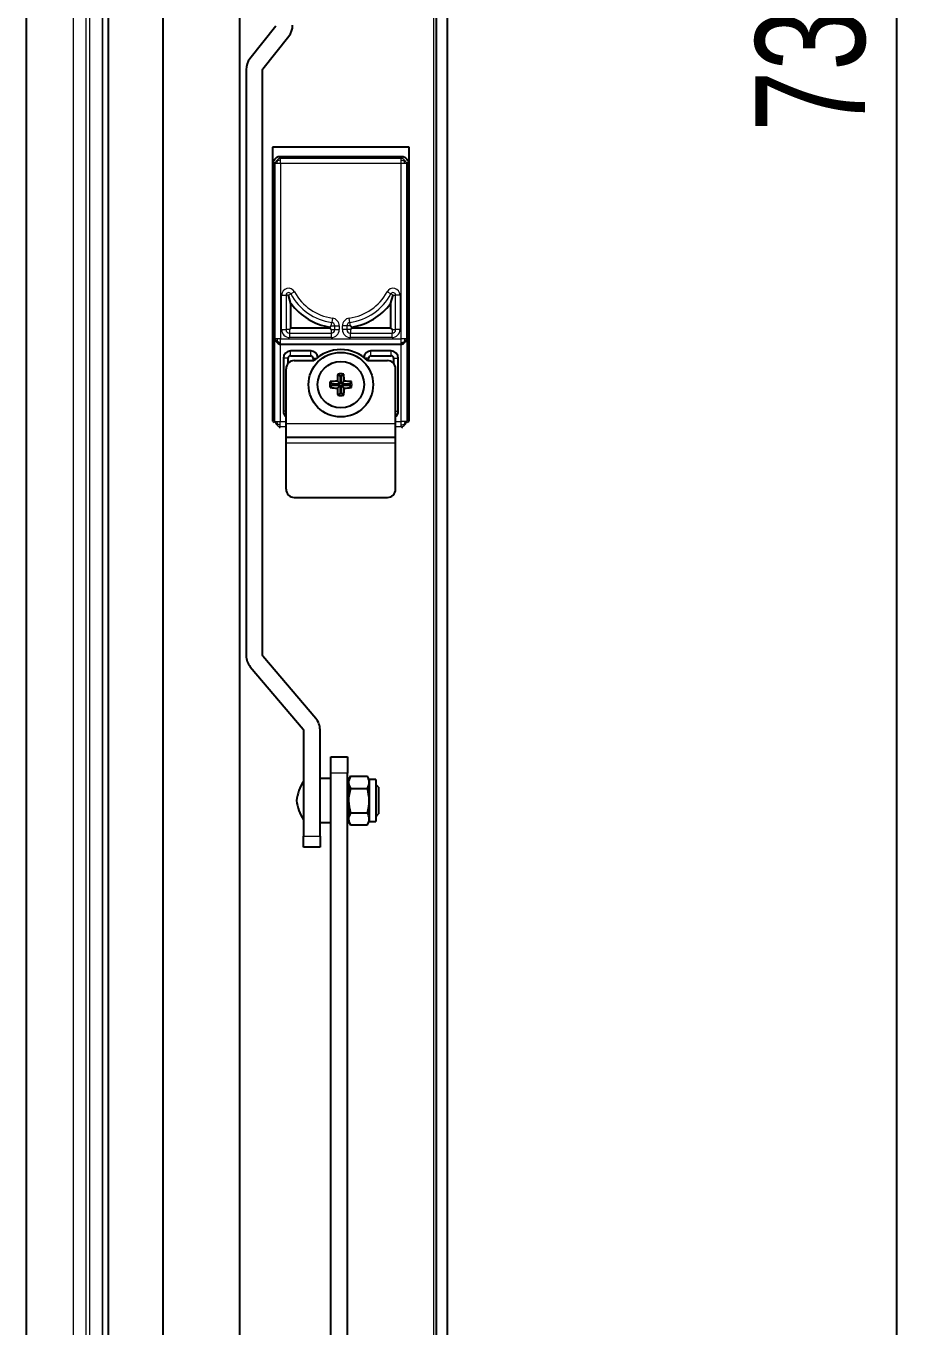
# Model space of a CAD drawing. Header units: millimetres. Extents: x -428 to 1583, y -501 to 869.
# Drawn here: x 1422.3 to 1582.9, y -20.5 to 217 of the extents above; entities that cross this region are included whole.
import ezdxf

# ---------------------------------------------------------------- set-up
doc = ezdxf.new("R2010")
doc.units = ezdxf.units.MM
doc.layers.add('FORMAT', color=7, linetype='Continuous')
doc.styles.add('SLDTEXTSTYLE0', font='TXT', dxfattribs={"width": 0.75})
doc.dimstyles.new('SLDDIMSTYLE0', dxfattribs={"dimtxt": 20, "dimasz": 10, "dimexe": 0, "dimexo": 0.0625, "dimgap": 5, "dimtad": 2, "dimdec": 1, "dimrnd": 1e-09, "dimzin": 12, "dimdsep": 46, "dimtxsty": 'SLDTEXTSTYLE0', "dimsah": 1, "dimcen": 0.09, "dimadec": 0, "dimazin": 3, "dimtfac": 1, "dimtofl": 0, "dimtmove": 0, "dimatfit": 3, "dimfxl": 0, "dimfrac": 2, "dimtolj": 1, "dimtzin": 12, "dimarcsym": 0})

# ---------------------------------------------------------------- blocks, each defined once
blk = doc.blocks.new('_D_8')
at = {"layer": 'FORMAT'}
for p, q in [((1491.33, 585.89), (1582.33, 585.89)), ((1581.33, 585.89), (1581.33, -146.11)), ((1491.33, -146.11), (1582.33, -146.11))]:
    blk.add_line(p, q, dxfattribs=at)
for points in [[(1581.33, 585.89), (1579.79, 575.89), (1582.86, 575.89)], [(1581.33, -146.11), (1582.86, -136.11), (1579.79, -136.11)]]:
    blk.add_solid(points, dxfattribs=at)
at = {"layer": 'FORMAT', "insert": (1555.54, 197.72), "char_height": 20, "attachment_point": 1, "rotation": 90, "style": 'SLDTEXTSTYLE0'}
blk.add_mtext('732', dxfattribs=at)

msp = doc.modelspace()

# ---------------------------------------------------------------- linework, layer by layer
at = {"color": 7, "linetype": 'Continuous', "lineweight": 25}
for p, q in [((1497.32, -257.61), (1497.32, 697.39)), ((1499.32, -257.61), (1499.32, 697.39)), ((1447.32, 664.39), (1447.32, -224.61)), ((1437.32, 634.89), (1437.32, -195.11)), ((1422.32, 614.89), (1422.32, -175.11)), ((1461.32, 564.89), (1461.32, -125.11)), ((1467.98, 217.03), (1463.22, 211.06)), ((1465.56, 209.19), (1470.32, 215.16)), ((1462.52, 209.07), (1462.52, 102.09)), ((1465.52, 102.09), (1465.52, 209.07)), ((1492.32, 194.89), (1467.32, 194.89)), ((1467.32, 194.89), (1467.32, 144.89)), ((1492.32, 144.89), (1492.32, 194.89)), ((1468.5, 193.21), (1491.14, 193.21)), ((1467.5, 144.89), (1467.5, 192.21)), ((1492.14, 192.21), (1492.14, 144.89)), ((1470.72, 166.33), (1470.27, 167.89)), ((1470.72, 161.84), (1470.72, 166.33)), ((1488.92, 166.33), (1489.37, 167.89)), ((1488.92, 166.33), (1488.92, 161.84)), ((1470.72, 161.84), (1470.47, 161.59)), ((1477.82, 161.84), (1470.72, 161.84)), ((1477.82, 162.04), (1478.07, 162.26)), ((1477.82, 162.04), (1477.82, 161.84)), ((1477.82, 161.84), (1478.07, 161.59)), ((1481.82, 162.04), (1481.57, 162.26)), ((1481.82, 161.84), (1481.57, 161.59)), ((1481.82, 161.84), (1481.82, 162.04)), ((1488.92, 161.84), (1481.82, 161.84)), ((1488.92, 161.84), (1489.17, 161.59)), ((1468.79, 158.89), (1468.77, 158.89)), ((1468.8, 158.89), (1468.79, 158.89)), ((1490.84, 158.89), (1468.8, 158.89)), ((1474.32, 157.69), (1470.62, 157.69)), ((1470.62, 156.82), (1474.32, 156.82)), ((1489.02, 157.69), (1485.32, 157.69)), ((1485.32, 156.82), (1489.02, 156.82)), ((1490.85, 158.89), (1490.84, 158.89)), ((1490.87, 158.89), (1490.85, 158.89)), ((1469.32, 156.39), (1469.32, 146.69)), ((1469.82, 144.44), (1469.82, 154.44)), ((1470.19, 155.42), (1470.19, 156.39)), ((1471.32, 155.94), (1474.92, 155.94)), ((1474.76, 156.39), (1474.76, 155.94)), ((1484.72, 155.94), (1488.32, 155.94)), ((1484.89, 155.94), (1484.89, 156.39)), ((1489.46, 156.39), (1489.46, 155.42)), ((1489.82, 144.44), (1489.82, 154.44)), ((1490.32, 146.69), (1490.32, 156.39)), ((1478.26, 151.65), (1477.9, 152.08)), ((1479.71, 151.65), (1479.19, 152.17)), ((1479.71, 153.1), (1479.27, 153.46)), ((1479.71, 153.1), (1479.71, 151.65)), ((1479.93, 153.1), (1480.37, 153.46)), ((1479.93, 151.65), (1479.93, 153.1)), ((1479.93, 151.65), (1480.45, 152.17)), ((1481.38, 151.65), (1481.74, 152.08)), ((1478.26, 151.42), (1477.9, 150.99)), ((1479.71, 151.65), (1478.26, 151.65)), ((1478.26, 151.42), (1479.71, 151.42)), ((1479.71, 151.42), (1479.19, 150.91)), ((1479.71, 149.98), (1479.27, 149.62)), ((1479.71, 151.42), (1479.71, 149.98)), ((1481.38, 151.65), (1479.93, 151.65)), ((1479.93, 149.98), (1479.93, 151.42)), ((1479.93, 151.42), (1480.45, 150.91)), ((1479.93, 151.42), (1481.38, 151.42)), ((1479.93, 149.98), (1480.37, 149.62)), ((1481.38, 151.42), (1481.74, 150.99)), ((1467.32, 144.89), (1467.54, 144.89)), ((1469.82, 141.94), (1469.82, 144.44)), ((1489.82, 141.94), (1489.82, 144.44)), ((1492.1, 144.89), (1492.32, 144.89)), ((1469.82, 141.94), (1489.82, 141.94)), ((1469.82, 140.94), (1469.82, 141.94)), ((1469.82, 132.44), (1469.82, 140.94)), ((1489.82, 140.94), (1489.82, 141.94)), ((1489.82, 132.44), (1489.82, 140.94)), ((1471.32, 130.94), (1488.32, 130.94)), ((1463.29, 100.01), (1472.97, 88.64)), ((1475.26, 90.59), (1465.57, 101.96)), ((1473.02, 88.51), (1473.02, 69.09)), ((1476.02, 69.09), (1476.02, 88.51)), ((1478.02, 80.59), (1478.02, 83.59)), ((1478.02, 83.59), (1481.02, 83.59)), ((1481.02, 83.59), (1481.02, 80.59)), ((1478.02, 79.59), (1476.02, 79.59)), ((1478.02, -114.11), (1478.02, 80.59)), ((1481.02, -114.11), (1481.02, 80.59)), ((1481.22, 78.54), (1481.02, 78.54)), ((1481.57, 80.04), (1481.22, 79.44)), ((1481.22, 79.44), (1481.22, 71.74)), ((1481.57, 80.04), (1484.67, 80.04)), ((1485.02, 79.44), (1484.67, 80.04)), ((1486.22, 79.44), (1485.02, 79.44)), ((1485.02, 79.44), (1485.02, 71.74)), ((1486.22, 79.44), (1486.22, 71.74)), ((1486.72, 78.04), (1486.22, 78.54)), ((1481.57, 77.81), (1484.67, 77.81)), ((1486.72, 78.04), (1486.72, 73.14)), ((1476.02, 71.59), (1478.02, 71.59)), ((1481.02, 72.64), (1481.22, 72.64)), ((1481.22, 71.74), (1481.57, 71.14)), ((1481.57, 73.36), (1484.67, 73.36)), ((1484.67, 71.14), (1485.02, 71.74)), ((1485.02, 71.74), (1486.22, 71.74)), ((1486.22, 72.64), (1486.72, 73.14)), ((1473.02, 67.09), (1473.02, 69.09)), ((1476.02, 69.09), (1476.02, 67.09)), ((1481.57, 71.14), (1484.67, 71.14)), ((1476.02, 67.09), (1473.02, 67.09))]:
    msp.add_line(p, q, dxfattribs=at)
at = {"color": 8, "linetype": 'Continuous', "lineweight": 18}
for p, q in [((1496.72, 694.79), (1496.72, -255.01)), ((1436.22, 633.79), (1436.22, -194.01)), ((1436.32, 633.89), (1436.32, -194.11)), ((1433.22, 630.79), (1433.22, -191.01)), ((1433.91, 631.48), (1433.91, -191.7)), ((1430.91, 628.48), (1430.91, -188.7)), ((1468.5, 193.21), (1468.8, 192.9)), ((1468.8, 192.9), (1490.84, 192.9)), ((1490.84, 192.9), (1491.14, 193.21)), ((1467.8, 191.91), (1467.5, 192.21)), ((1467.8, 159.89), (1467.8, 191.91)), ((1468.8, 191.91), (1468.8, 159.89)), ((1490.84, 191.91), (1468.8, 191.91)), ((1490.84, 159.89), (1490.84, 191.91)), ((1492.14, 192.21), (1491.84, 191.91)), ((1491.84, 191.91), (1491.84, 159.89)), ((1469.01, 161.59), (1469.01, 167.89)), ((1469.01, 167.89), (1469.81, 167.89)), ((1469.81, 167.89), (1469.81, 161.59)), ((1470.27, 167.89), (1469.81, 167.89)), ((1470.27, 167.89), (1470.68, 168.11)), ((1471.38, 168.48), (1470.68, 168.11)), ((1488.97, 168.11), (1488.26, 168.48)), ((1489.37, 167.89), (1488.97, 168.11)), ((1489.37, 167.89), (1489.83, 167.89)), ((1490.63, 167.89), (1489.83, 167.89)), ((1489.83, 161.59), (1489.83, 167.89)), ((1490.63, 167.89), (1490.63, 161.59)), ((1469.01, 161.59), (1469.81, 161.59)), ((1470.47, 161.59), (1469.81, 161.59)), ((1470.47, 161.59), (1470.47, 160.93)), ((1478.07, 162.26), (1478.16, 162.91)), ((1478.07, 162.26), (1478.73, 162.26)), ((1478.07, 161.59), (1478.07, 160.93)), ((1478.07, 161.59), (1478.73, 161.59)), ((1478.27, 163.7), (1478.16, 162.91)), ((1478.73, 162.26), (1479.53, 162.26)), ((1478.73, 161.59), (1478.73, 162.26)), ((1478.73, 161.59), (1479.53, 161.59)), ((1479.53, 162.26), (1479.53, 161.59)), ((1480.11, 161.59), (1480.11, 162.26)), ((1480.91, 162.26), (1480.11, 162.26)), ((1480.91, 161.59), (1480.11, 161.59)), ((1480.91, 162.26), (1480.91, 161.59)), ((1481.57, 162.26), (1480.91, 162.26)), ((1481.57, 161.59), (1480.91, 161.59)), ((1481.48, 162.91), (1481.37, 163.7)), ((1481.57, 162.26), (1481.48, 162.91)), ((1481.57, 161.59), (1481.57, 160.93)), ((1489.17, 161.59), (1489.17, 160.93)), ((1489.17, 161.59), (1489.83, 161.59)), ((1490.63, 161.59), (1489.83, 161.59)), ((1467.77, 159.89), (1467.8, 159.89)), ((1467.77, 144.84), (1467.77, 159.89)), ((1468.8, 159.89), (1490.84, 159.89)), ((1470.47, 160.93), (1470.47, 160.13)), ((1470.47, 160.93), (1478.07, 160.93)), ((1478.07, 160.13), (1470.47, 160.13)), ((1478.07, 160.93), (1478.07, 160.13)), ((1481.57, 160.13), (1481.57, 160.93)), ((1481.57, 160.93), (1489.17, 160.93)), ((1489.17, 160.13), (1481.57, 160.13)), ((1489.17, 160.13), (1489.17, 160.93)), ((1491.84, 159.89), (1491.87, 159.89)), ((1491.87, 159.89), (1491.87, 144.84)), ((1468.77, 158.89), (1468.77, 144.84)), ((1470.62, 156.82), (1470.62, 157.69)), ((1474.32, 156.82), (1474.32, 157.69)), ((1485.32, 156.82), (1485.32, 157.69)), ((1489.02, 156.82), (1489.02, 157.69)), ((1490.87, 144.84), (1490.87, 158.89)), ((1470.19, 156.39), (1469.32, 156.39)), ((1474.76, 156.39), (1475.43, 156.39)), ((1484.89, 156.39), (1484.21, 156.39)), ((1489.46, 156.39), (1490.32, 156.39)), ((1469.82, 146.69), (1469.32, 146.69)), ((1489.82, 146.69), (1490.32, 146.69)), ((1467.54, 144.6), (1467.77, 144.84)), ((1468.77, 143.84), (1468.54, 143.61)), ((1468.77, 144.84), (1469.82, 144.84)), ((1469.82, 143.84), (1468.77, 143.84)), ((1469.82, 144.44), (1489.82, 144.44)), ((1489.82, 144.84), (1490.87, 144.84)), ((1490.87, 143.84), (1489.82, 143.84)), ((1491.1, 143.61), (1490.87, 143.84)), ((1491.87, 144.84), (1492.1, 144.6)), ((1469.82, 140.94), (1489.82, 140.94)), ((1481.02, 80.59), (1478.02, 80.59)), ((1473.02, 69.09), (1476.02, 69.09))]:
    msp.add_line(p, q, dxfattribs=at)
at = {"color": 7, "linetype": 'Continuous', "lineweight": 25}
for radius in [5.9, 4.25]:
    msp.add_circle((1479.82, 151.54), radius, dxfattribs=at)
for centre, radius, start, end in [((1467.82, 217.16), 3.2, 321.4416, 0), ((1465.72, 209.07), 3.2, 141.4416, 180), ((1465.72, 209.07), 0.2, 141.4416, 180), ((1479.52, 172.86), 10.95, 216.5958, 261.061), ((1480.12, 172.86), 10.95, 278.939, 323.4042), ((1470.62, 156.39), 1.3, 90, 180), ((1470.62, 156.39), 0.435, 90, 180), ((1474.32, 156.39), 1.3, 6.3593, 90), ((1474.32, 156.39), 0.435, 0, 90), ((1479.82, 150.94), 7, 45.5847, 134.4153), ((1485.32, 156.39), 1.3, 90, 173.6407), ((1485.32, 156.39), 0.435, 90, 180), ((1489.02, 156.39), 1.3, 0, 90), ((1489.02, 156.39), 0.435, 0, 90), ((1471.32, 154.44), 1.5, 90, 180), ((1488.32, 154.44), 1.5, 0, 90), ((1479.82, 151.54), 2, 164.1146, 195.8854), ((1479.75, 133.46), 18.72, 91.7249, 95.6832), ((1497.9, 151.6), 18.72, 174.3168, 178.2751), ((1479.82, 151.54), 2, 74.1146, 105.8854), ((1479.82, 151.54), 1.56, 85.8165, 94.1835), ((1461.74, 151.6), 18.72, 1.7249, 5.6832), ((1479.89, 133.46), 18.72, 84.3168, 88.2751), ((1479.82, 151.54), 2, 344.1146, 15.8854), ((1479.75, 169.62), 18.72, 264.3168, 268.2751), ((1479.82, 151.54), 1.56, 175.8165, 184.1835), ((1497.9, 151.47), 18.72, 181.7249, 185.6832), ((1479.82, 151.54), 1.56, 265.8165, 274.1835), ((1461.74, 151.47), 18.72, 354.3168, 358.2751), ((1479.89, 169.62), 18.72, 271.7249, 275.6832), ((1479.82, 151.54), 1.56, 355.8165, 4.1835), ((1479.82, 151.54), 2, 254.1146, 285.8854), ((1470.62, 146.69), 1.3, 180, 232.0201), ((1489.02, 146.69), 1.3, 307.9799, 0), ((1471.32, 132.44), 1.5, 180, 270), ((1488.32, 132.44), 1.5, 270, 0), ((1465.72, 102.09), 3.2, 180, 220.4367), ((1465.72, 102.09), 0.2, 180, 220.4367), ((1472.82, 88.51), 3.2, 0, 40.4367), ((1472.82, 88.51), 0.2, 0, 40.4367), ((1479.66, 74.63), 8, 146.1291, 173.1181), ((1479.66, 76.55), 8, 186.8819, 213.8709)]:
    msp.add_arc(centre, radius, start, end, dxfattribs=at)
at = {"color": 8, "linetype": 'Continuous', "lineweight": 18}
for centre, radius, start, end in [((1470.27, 167.89), 1.26, 28.2631, 180), ((1489.37, 167.89), 1.26, 0, 151.7369), ((1470.27, 167.89), 0.46, 28.2631, 180), ((1479.52, 172.86), 10.04, 208.2631, 262.2213), ((1479.52, 172.86), 9.24, 208.2631, 262.2213), ((1480.12, 172.86), 9.24, 277.7787, 331.7369), ((1480.12, 172.86), 10.04, 277.7787, 331.7369), ((1489.37, 167.89), 0.46, 0, 151.7369), ((1470.47, 161.59), 1.46, 180, 270), ((1470.47, 161.59), 0.66, 180, 270), ((1478.07, 161.59), 1.46, 270, 0), ((1478.07, 161.59), 0.66, 270, 0), ((1478.07, 162.26), 0.66, 0, 82.2213), ((1478.07, 162.26), 1.46, 0, 82.2213), ((1481.57, 162.26), 1.46, 97.7787, 180), ((1481.57, 161.59), 1.46, 180, 270), ((1481.57, 162.26), 0.66, 97.7787, 180), ((1481.57, 161.59), 0.66, 180, 270), ((1489.17, 161.59), 1.46, 270, 0), ((1489.17, 161.59), 0.66, 270, 0)]:
    msp.add_arc(centre, radius, start, end, dxfattribs=at)
at = {"color": 7, "linetype": 'Continuous', "lineweight": 25}
for points, knots in [([(1467.5, 192.21), (1467.51, 192.23), (1467.52, 192.36), (1467.65, 192.58), (1467.86, 192.84), (1468.1, 193.04), (1468.3, 193.15), (1468.41, 193.2), (1468.47, 193.2), (1468.5, 193.21)], [0, 0, 0, 0, 0.0566974, 0.2503517, 0.4998638, 0.7488693, 0.8744535, 0.9435148, 1, 1, 1, 1]), ([(1491.14, 193.21), (1491.17, 193.2), (1491.29, 193.19), (1491.51, 193.06), (1491.78, 192.84), (1491.98, 192.61), (1492.09, 192.41), (1492.13, 192.3), (1492.14, 192.23), (1492.14, 192.21)], [0, 0, 0, 0, 0.056697, 0.250352, 0.499864, 0.748869, 0.874453, 0.943515, 1, 1, 1, 1]), ([(1467.77, 159.89), (1467.78, 159.84), (1467.83, 159.62), (1468.06, 159.34), (1468.33, 159.09), (1468.54, 158.96), (1468.67, 158.91), (1468.74, 158.89), (1468.77, 158.89)], [0, 0, 0, 0, 0.125207, 0.499639, 0.74848, 0.874099, 0.946251, 1, 1, 1, 1]), ([(1490.84, 158.89), (1490.87, 158.89), (1490.93, 158.9), (1491.05, 158.94), (1491.24, 159.05), (1491.38, 159.17), (1491.47, 159.26)], [0, 0, 0, 0, 0.124863, 0.249962, 0.500073, 1, 1, 1, 1]), ([(1490.87, 158.89), (1490.9, 158.89), (1491.05, 158.92), (1491.28, 159.07), (1491.54, 159.3), (1491.73, 159.53), (1491.84, 159.73), (1491.86, 159.83), (1491.87, 159.89)], [0, 0, 0, 0, 0.053741, 0.2506254, 0.4994286, 0.749504, 0.8748127, 1, 1, 1, 1]), ([(1481.57, 80.04), (1481.39, 79.64), (1481.05, 78.9), (1481.4, 78.16), (1481.57, 77.81)], [0, 0, 0, 0, 0.534707, 1, 1, 1, 1]), ([(1484.67, 77.81), (1484.85, 78.21), (1485.19, 78.95), (1484.84, 79.69), (1484.67, 80.04)], [0, 0, 0, 0, 0.534707, 1, 1, 1, 1]), ([(1481.57, 77.81), (1481.39, 77.06), (1481.05, 75.57), (1481.4, 74.09), (1481.57, 73.36)], [0, 0, 0, 0, 0.508481, 1, 1, 1, 1]), ([(1484.67, 73.36), (1484.85, 74.12), (1485.19, 75.6), (1484.84, 77.08), (1484.67, 77.81)], [0, 0, 0, 0, 0.508481, 1, 1, 1, 1]), ([(1481.57, 73.36), (1481.39, 72.97), (1481.05, 72.22), (1481.4, 71.48), (1481.57, 71.14)], [0, 0, 0, 0, 0.534707, 1, 1, 1, 1]), ([(1484.67, 71.14), (1484.85, 71.54), (1485.19, 72.28), (1484.84, 73.02), (1484.67, 73.36)], [0, 0, 0, 0, 0.534707, 1, 1, 1, 1])]:
    msp.add_open_spline(points, degree=3, knots=knots, dxfattribs=at)
at = {"color": 8, "linetype": 'Continuous', "lineweight": 18}
for points, knots in [([(1468.17, 192.54), (1468.09, 192.44), (1467.96, 192.31), (1467.86, 192.11), (1467.81, 192), (1467.81, 191.94), (1467.8, 191.91)], [0, 0, 0, 0, 0.499932, 0.750046, 0.875143, 1, 1, 1, 1]), ([(1468.8, 192.9), (1468.77, 192.9), (1468.71, 192.9), (1468.59, 192.85), (1468.4, 192.75), (1468.27, 192.62), (1468.17, 192.54)], [0, 0, 0, 0, 0.124863, 0.249962, 0.500073, 1, 1, 1, 1]), ([(1468.17, 192.54), (1468.18, 192.53), (1468.19, 192.52), (1468.26, 192.45), (1468.28, 192.43)], [0, 0, 0, 0, 0.584601, 1, 1, 1, 1]), ([(1468.8, 192.53), (1468.7, 192.53), (1468.51, 192.52), (1468.35, 192.45), (1468.28, 192.43)], [0, 0, 0, 0, 0.584782, 1, 1, 1, 1]), ([(1468.8, 192.53), (1468.8, 192.62), (1468.8, 192.74), (1468.8, 192.85), (1468.8, 192.89), (1468.8, 192.9), (1468.8, 192.9)], [0, 0, 0, 0, 0.499933, 0.750044, 0.87514, 1, 1, 1, 1]), ([(1468.8, 191.91), (1468.8, 191.94), (1468.8, 192), (1468.8, 192.11), (1468.8, 192.3), (1468.8, 192.44), (1468.8, 192.53)], [0, 0, 0, 0, 0.124527, 0.250035, 0.500121, 1, 1, 1, 1]), ([(1490.84, 192.53), (1490.84, 192.64), (1490.84, 192.78), (1490.84, 192.89), (1490.84, 192.9), (1490.84, 192.9)], [0, 0, 0, 0, 0.633094, 0.851999, 1, 1, 1, 1]), ([(1491.47, 192.54), (1491.38, 192.62), (1491.24, 192.75), (1491.05, 192.85), (1490.93, 192.9), (1490.87, 192.9), (1490.84, 192.9)], [0, 0, 0, 0, 0.499932, 0.750046, 0.875143, 1, 1, 1, 1]), ([(1490.84, 191.91), (1490.84, 191.94), (1490.84, 192.03), (1490.84, 192.26), (1490.84, 192.41), (1490.84, 192.53)], [0, 0, 0, 0, 0.148001, 0.3669064, 1, 1, 1, 1]), ([(1490.84, 192.53), (1490.95, 192.53), (1491.13, 192.52), (1491.29, 192.45), (1491.36, 192.43)], [0, 0, 0, 0, 0.584782, 1, 1, 1, 1]), ([(1491.47, 192.54), (1491.46, 192.53), (1491.45, 192.52), (1491.39, 192.45), (1491.36, 192.43)], [0, 0, 0, 0, 0.584601, 1, 1, 1, 1]), ([(1491.84, 191.91), (1491.83, 191.94), (1491.83, 192), (1491.78, 192.11), (1491.68, 192.31), (1491.55, 192.44), (1491.47, 192.54)], [0, 0, 0, 0, 0.124863, 0.249962, 0.500073, 1, 1, 1, 1]), ([(1468.18, 191.91), (1468.07, 191.91), (1467.93, 191.91), (1467.82, 191.91), (1467.81, 191.91), (1467.8, 191.91)], [0, 0, 0, 0, 0.633094, 0.851999, 1, 1, 1, 1]), ([(1468.18, 191.91), (1468.18, 192.01), (1468.19, 192.2), (1468.26, 192.36), (1468.28, 192.43)], [0, 0, 0, 0, 0.584782, 1, 1, 1, 1]), ([(1468.8, 191.91), (1468.77, 191.91), (1468.68, 191.91), (1468.45, 191.91), (1468.29, 191.91), (1468.18, 191.91)], [0, 0, 0, 0, 0.148001, 0.366906, 1, 1, 1, 1]), ([(1491.46, 191.91), (1491.35, 191.91), (1491.19, 191.91), (1490.96, 191.91), (1490.87, 191.91), (1490.84, 191.91)], [0, 0, 0, 0, 0.633094, 0.851999, 1, 1, 1, 1]), ([(1491.46, 191.91), (1491.46, 192.01), (1491.45, 192.2), (1491.39, 192.36), (1491.36, 192.43)], [0, 0, 0, 0, 0.584782, 1, 1, 1, 1]), ([(1491.84, 191.91), (1491.83, 191.91), (1491.82, 191.91), (1491.71, 191.91), (1491.57, 191.91), (1491.46, 191.91)], [0, 0, 0, 0, 0.148001, 0.366906, 1, 1, 1, 1]), ([(1468.18, 159.89), (1468.09, 159.89), (1467.97, 159.89), (1467.86, 159.89), (1467.81, 159.89), (1467.81, 159.89), (1467.8, 159.89)], [0, 0, 0, 0, 0.49988, 0.749964, 0.875473, 1, 1, 1, 1]), ([(1468.17, 159.26), (1468.07, 159.38), (1467.93, 159.53), (1467.82, 159.76), (1467.81, 159.85), (1467.8, 159.89)], [0, 0, 0, 0, 0.633497, 0.852215, 1, 1, 1, 1]), ([(1468.17, 159.26), (1468.18, 159.26), (1468.19, 159.27), (1468.25, 159.34), (1468.28, 159.36)], [0, 0, 0, 0, 0.585048, 1, 1, 1, 1]), ([(1468.8, 158.89), (1468.77, 158.89), (1468.68, 158.9), (1468.45, 159.01), (1468.29, 159.15), (1468.17, 159.26)], [0, 0, 0, 0, 0.147785, 0.366503, 1, 1, 1, 1]), ([(1468.8, 159.89), (1468.77, 159.89), (1468.71, 159.89), (1468.6, 159.89), (1468.41, 159.89), (1468.27, 159.89), (1468.18, 159.89)], [0, 0, 0, 0, 0.124527, 0.250035, 0.500121, 1, 1, 1, 1]), ([(1468.18, 159.89), (1468.18, 159.78), (1468.19, 159.59), (1468.25, 159.43), (1468.28, 159.36)], [0, 0, 0, 0, 0.5852246, 1, 1, 1, 1]), ([(1468.8, 159.26), (1468.69, 159.26), (1468.51, 159.27), (1468.35, 159.34), (1468.28, 159.36)], [0, 0, 0, 0, 0.585048, 1, 1, 1, 1]), ([(1468.8, 159.26), (1468.8, 159.35), (1468.8, 159.49), (1468.8, 159.68), (1468.8, 159.79), (1468.8, 159.86), (1468.8, 159.89)], [0, 0, 0, 0, 0.4998775, 0.7499648, 0.8754836, 1, 1, 1, 1]), ([(1468.8, 158.89), (1468.8, 158.89), (1468.8, 158.9), (1468.8, 158.94), (1468.8, 159.05), (1468.8, 159.17), (1468.8, 159.26)], [0, 0, 0, 0, 0.124863, 0.249962, 0.500073, 1, 1, 1, 1]), ([(1490.84, 159.26), (1490.84, 159.38), (1490.84, 159.53), (1490.84, 159.76), (1490.84, 159.85), (1490.84, 159.89)], [0, 0, 0, 0, 0.633497, 0.852215, 1, 1, 1, 1]), ([(1491.46, 159.89), (1491.37, 159.89), (1491.24, 159.89), (1491.05, 159.89), (1490.93, 159.89), (1490.87, 159.89), (1490.84, 159.89)], [0, 0, 0, 0, 0.4998798, 0.7499641, 0.8754727, 1, 1, 1, 1]), ([(1490.84, 159.26), (1490.95, 159.26), (1491.13, 159.27), (1491.29, 159.34), (1491.36, 159.36)], [0, 0, 0, 0, 0.585048, 1, 1, 1, 1]), ([(1490.84, 158.89), (1490.84, 158.89), (1490.84, 158.9), (1490.84, 159.01), (1490.84, 159.15), (1490.84, 159.26)], [0, 0, 0, 0, 0.147785, 0.366503, 1, 1, 1, 1]), ([(1491.46, 159.89), (1491.46, 159.78), (1491.45, 159.59), (1491.39, 159.43), (1491.36, 159.36)], [0, 0, 0, 0, 0.585225, 1, 1, 1, 1]), ([(1491.47, 159.26), (1491.46, 159.26), (1491.45, 159.27), (1491.39, 159.34), (1491.36, 159.36)], [0, 0, 0, 0, 0.585048, 1, 1, 1, 1]), ([(1491.84, 159.89), (1491.83, 159.89), (1491.83, 159.89), (1491.78, 159.89), (1491.67, 159.89), (1491.55, 159.89), (1491.46, 159.89)], [0, 0, 0, 0, 0.124527, 0.250035, 0.500121, 1, 1, 1, 1]), ([(1491.47, 159.26), (1491.55, 159.35), (1491.68, 159.49), (1491.78, 159.68), (1491.83, 159.79), (1491.83, 159.86), (1491.84, 159.89)], [0, 0, 0, 0, 0.4998775, 0.7499648, 0.8754836, 1, 1, 1, 1]), ([(1467.77, 144.84), (1467.78, 144.84), (1467.79, 144.84), (1467.9, 144.84), (1468.04, 144.84), (1468.15, 144.84)], [0, 0, 0, 0, 0.148001, 0.366906, 1, 1, 1, 1]), ([(1467.77, 144.84), (1467.78, 144.81), (1467.78, 144.75), (1467.83, 144.63), (1467.93, 144.44), (1468.06, 144.3), (1468.14, 144.21)], [0, 0, 0, 0, 0.124863, 0.249962, 0.500073, 1, 1, 1, 1]), ([(1468.14, 144.21), (1468.15, 144.22), (1468.16, 144.23), (1468.23, 144.29), (1468.25, 144.32)], [0, 0, 0, 0, 0.584601, 1, 1, 1, 1]), ([(1468.14, 144.21), (1468.24, 144.13), (1468.37, 144), (1468.56, 143.9), (1468.68, 143.85), (1468.74, 143.84), (1468.77, 143.84)], [0, 0, 0, 0, 0.499931, 0.750045, 0.875142, 1, 1, 1, 1]), ([(1468.15, 144.84), (1468.26, 144.84), (1468.42, 144.84), (1468.65, 144.84), (1468.74, 144.84), (1468.77, 144.84)], [0, 0, 0, 0, 0.633094, 0.851999, 1, 1, 1, 1]), ([(1468.15, 144.84), (1468.15, 144.73), (1468.16, 144.55), (1468.23, 144.39), (1468.25, 144.32)], [0, 0, 0, 0, 0.584782, 1, 1, 1, 1]), ([(1468.77, 144.21), (1468.67, 144.22), (1468.48, 144.23), (1468.32, 144.29), (1468.25, 144.32)], [0, 0, 0, 0, 0.584782, 1, 1, 1, 1]), ([(1468.77, 144.21), (1468.77, 144.31), (1468.77, 144.44), (1468.77, 144.63), (1468.77, 144.75), (1468.77, 144.81), (1468.77, 144.84)], [0, 0, 0, 0, 0.49988, 0.749964, 0.875473, 1, 1, 1, 1]), ([(1468.77, 143.84), (1468.77, 143.84), (1468.77, 143.85), (1468.77, 143.9), (1468.77, 144), (1468.77, 144.13), (1468.77, 144.21)], [0, 0, 0, 0, 0.124859, 0.249955, 0.500068, 1, 1, 1, 1]), ([(1491.49, 144.84), (1491.4, 144.84), (1491.27, 144.84), (1491.08, 144.84), (1490.96, 144.84), (1490.9, 144.84), (1490.87, 144.84)], [0, 0, 0, 0, 0.49988, 0.749964, 0.875473, 1, 1, 1, 1]), ([(1490.87, 144.21), (1490.87, 144.33), (1490.87, 144.49), (1490.87, 144.71), (1490.87, 144.8), (1490.87, 144.84)], [0, 0, 0, 0, 0.6330936, 0.851999, 1, 1, 1, 1]), ([(1490.87, 144.21), (1490.98, 144.22), (1491.16, 144.23), (1491.32, 144.29), (1491.39, 144.32)], [0, 0, 0, 0, 0.584782, 1, 1, 1, 1]), ([(1490.87, 143.84), (1490.87, 143.85), (1490.87, 143.86), (1490.87, 143.97), (1490.87, 144.11), (1490.87, 144.21)], [0, 0, 0, 0, 0.148001, 0.366906, 1, 1, 1, 1]), ([(1490.87, 143.84), (1490.9, 143.84), (1490.96, 143.85), (1491.08, 143.9), (1491.27, 144), (1491.41, 144.13), (1491.5, 144.21)], [0, 0, 0, 0, 0.124863, 0.249962, 0.500073, 1, 1, 1, 1]), ([(1491.49, 144.84), (1491.49, 144.73), (1491.48, 144.55), (1491.42, 144.39), (1491.39, 144.32)], [0, 0, 0, 0, 0.584782, 1, 1, 1, 1]), ([(1491.5, 144.21), (1491.49, 144.22), (1491.48, 144.23), (1491.42, 144.29), (1491.39, 144.32)], [0, 0, 0, 0, 0.584601, 1, 1, 1, 1]), ([(1491.87, 144.84), (1491.86, 144.84), (1491.86, 144.84), (1491.81, 144.84), (1491.7, 144.84), (1491.58, 144.84), (1491.49, 144.84)], [0, 0, 0, 0, 0.124859, 0.249955, 0.500068, 1, 1, 1, 1]), ([(1491.5, 144.21), (1491.58, 144.3), (1491.71, 144.44), (1491.81, 144.63), (1491.86, 144.75), (1491.86, 144.81), (1491.87, 144.84)], [0, 0, 0, 0, 0.499932, 0.750046, 0.875143, 1, 1, 1, 1])]:
    msp.add_open_spline(points, degree=3, knots=knots, dxfattribs=at)

# ---------------------------------------------------------------- dimensions: what is measured, and where the dimension line sits
at = {"layer": 'FORMAT'}
dim = msp.add_linear_dim(base=(1581.33, -146.11), p1=(1491.32, 585.89), p2=(1491.32, -146.11), angle=90, dimstyle='SLDDIMSTYLE0', dxfattribs=at)
dim.commit()
dim.dimension.update_dxf_attribs({"geometry": '_D_8', "text_midpoint": (1581.33, 219.89), "dimtype": 160})

doc.saveas('drawing.dxf')
